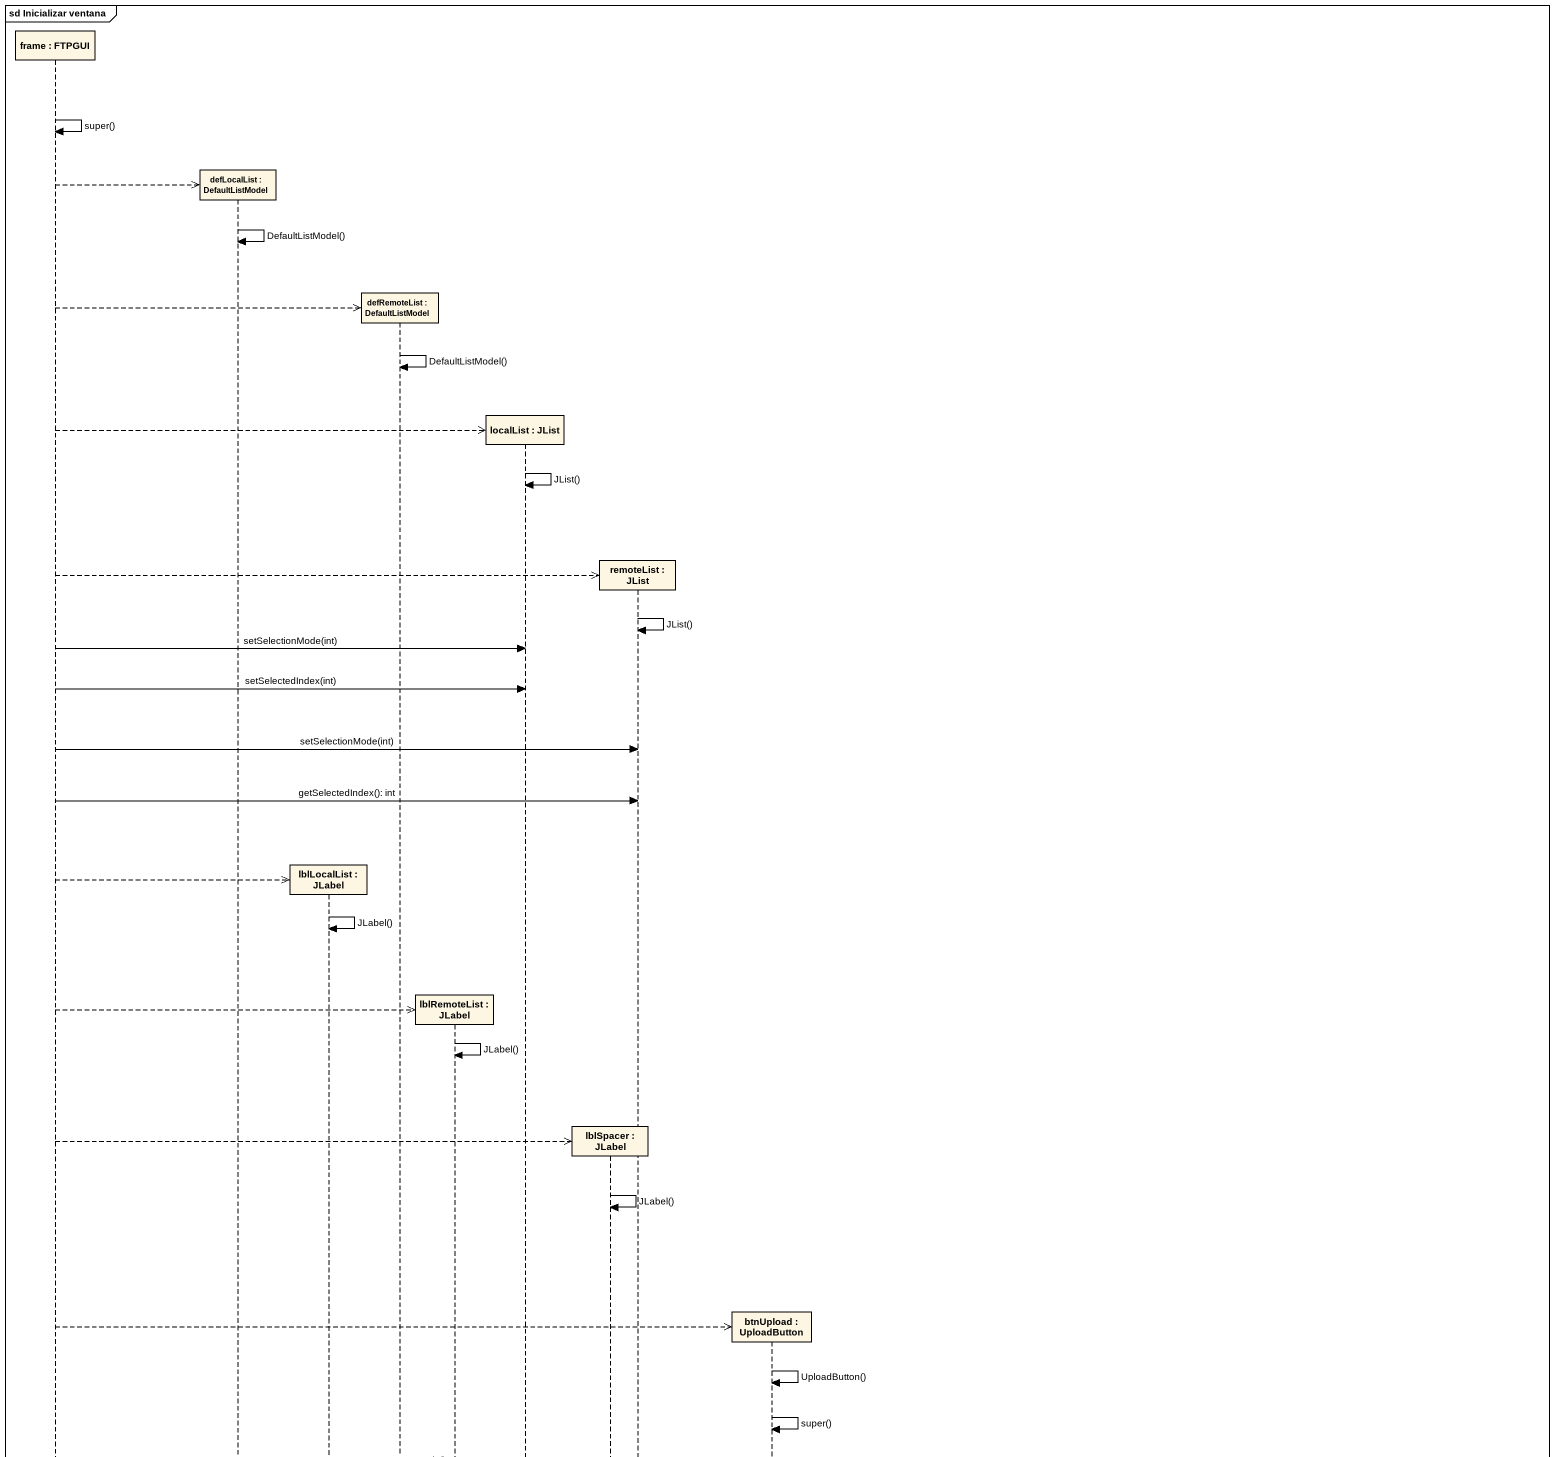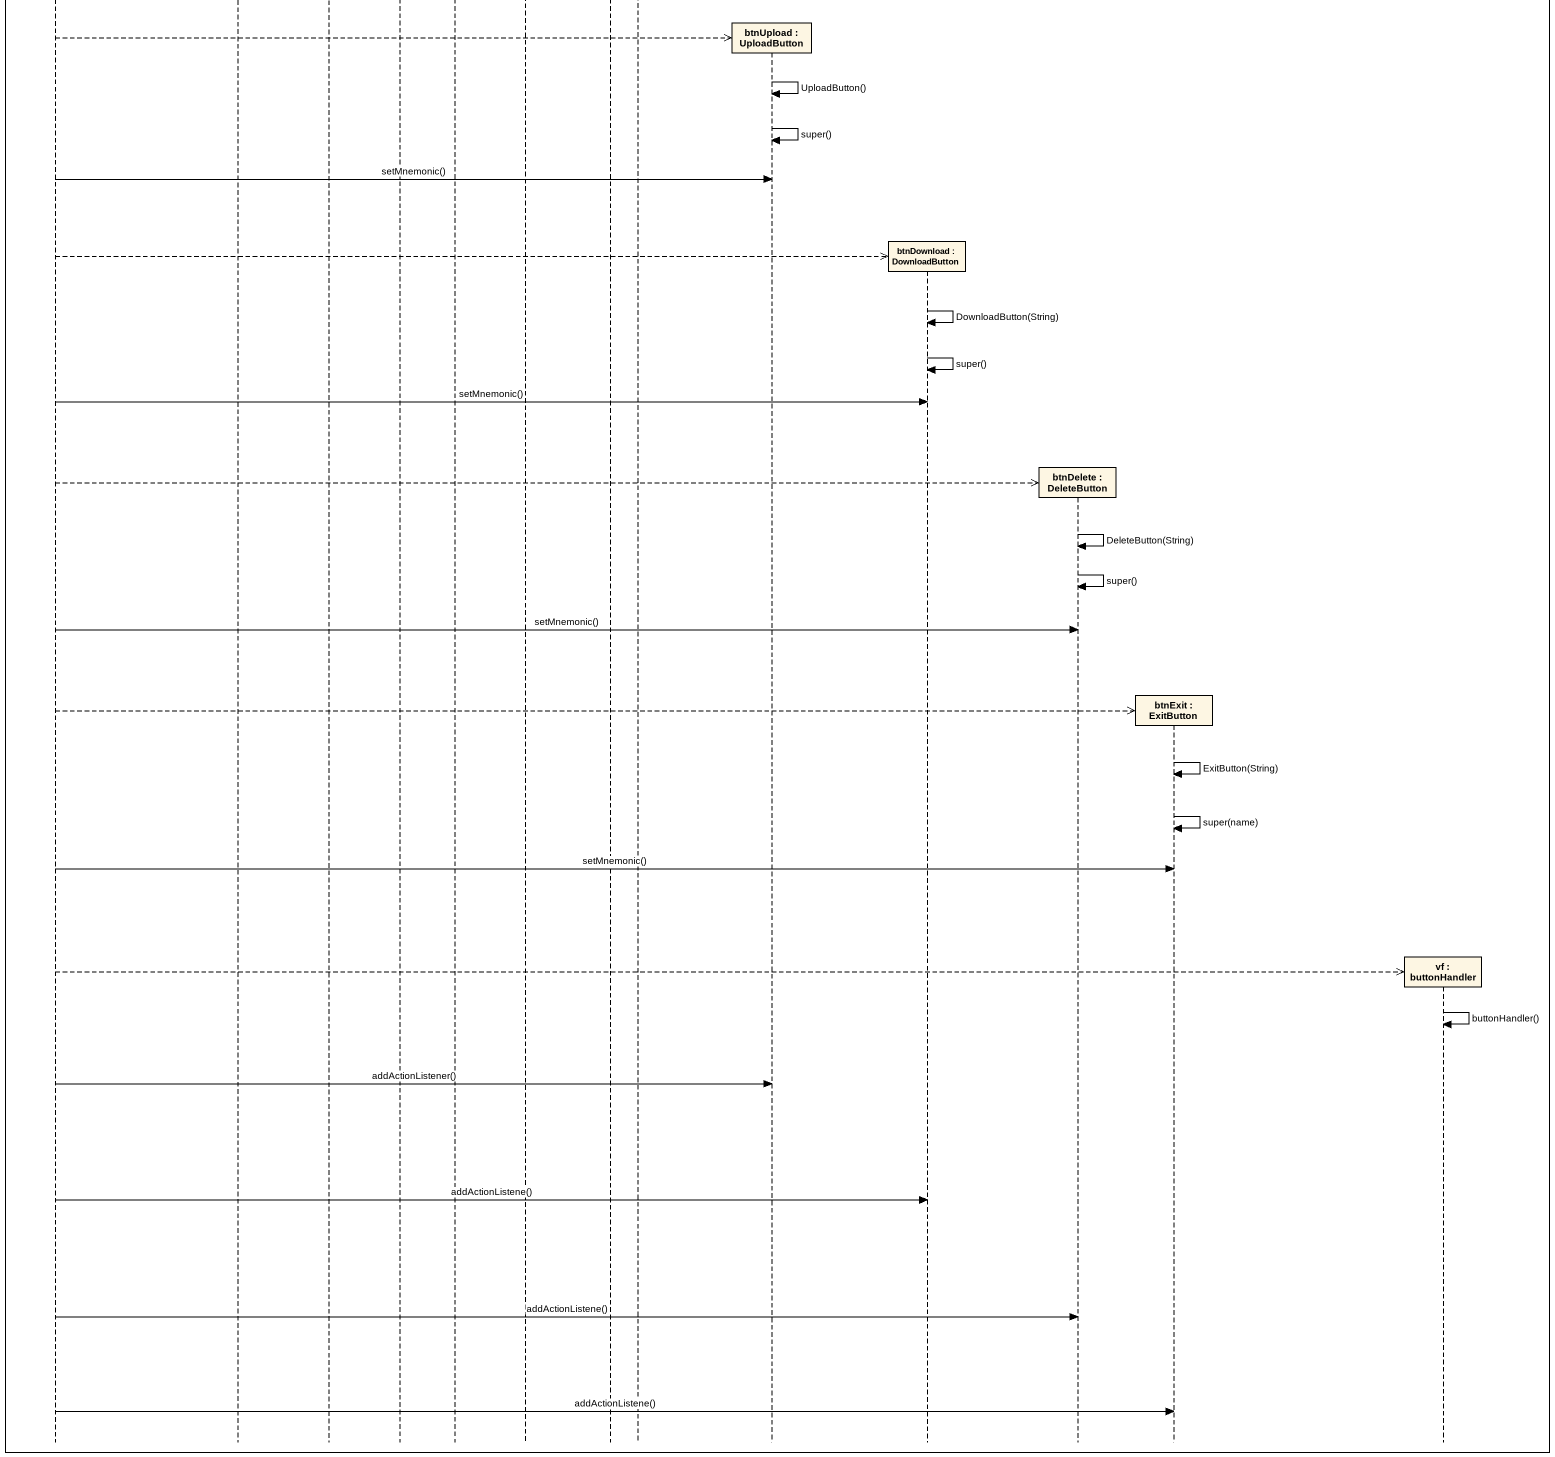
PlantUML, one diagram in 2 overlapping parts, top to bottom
@startuml
mainframe sd Inicializar ventana
hide footbox
participant "frame : FTPGUI" as frame_
participant "defLocalList : DefaultListModel" as defLocalList
participant "lblLocalList : JLabel" as lblLocalList
participant "defRemoteList : DefaultListModel" as defRemoteList
participant "lblRemoteList : JLabel" as lblRemoteList
participant "localList : JList" as localList
participant "lblSpacer : JLabel" as lblSpacer
participant "remoteList : JList" as remoteList
participant "btnUpload : UploadButton" as btnUpload
participant "btnDownload : DownloadButton" as btnDownload
participant "btnDelete : DeleteButton" as btnDelete
participant "btnExit : ExitButton" as btnExit
participant "vf : buttonHandler" as vf

frame_ -> frame_ : super()
frame_ -->> defLocalList **
defLocalList -> defLocalList : DefaultListModel()
frame_ -->> defRemoteList **
defRemoteList -> defRemoteList : DefaultListModel()
frame_ -->> localList **
localList -> localList : JList()
frame_ -->> remoteList **
remoteList -> remoteList : JList()
frame_ -> localList : setSelectionMode(int)
frame_ -> localList : setSelectedIndex(int)
frame_ -> remoteList : setSelectionMode(int)
frame_ -> remoteList : getSelectedIndex(): int
frame_ -->> lblLocalList **
lblLocalList -> lblLocalList : JLabel()
frame_ -->> lblRemoteList **
lblRemoteList -> lblRemoteList : JLabel()
frame_ -->> lblSpacer **
lblSpacer -> lblSpacer : JLabel()
frame_ -->> btnUpload **
btnUpload -> btnUpload : UploadButton()
btnUpload -> btnUpload : super()
frame_ -> btnUpload : setMnemonic()
frame_ -->> btnDownload **
btnDownload -> btnDownload : DownloadButton(String)
btnDownload -> btnDownload : super()
frame_ -> btnDownload : setMnemonic()
frame_ -->> btnDelete **
btnDelete -> btnDelete : DeleteButton(String)
btnDelete -> btnDelete : super()
frame_ -> btnDelete : setMnemonic()
frame_ -->> btnExit **
btnExit -> btnExit : ExitButton(String)
btnExit -> btnExit : super(name)
frame_ -> btnExit : setMnemonic()
frame_ -->> vf **
vf -> vf : buttonHandler()
frame_ -> btnUpload : addActionListener()
frame_ -> btnDownload : addActionListene()
frame_ -> btnDelete : addActionListene()
frame_ -> btnExit : addActionListene()
@enduml
